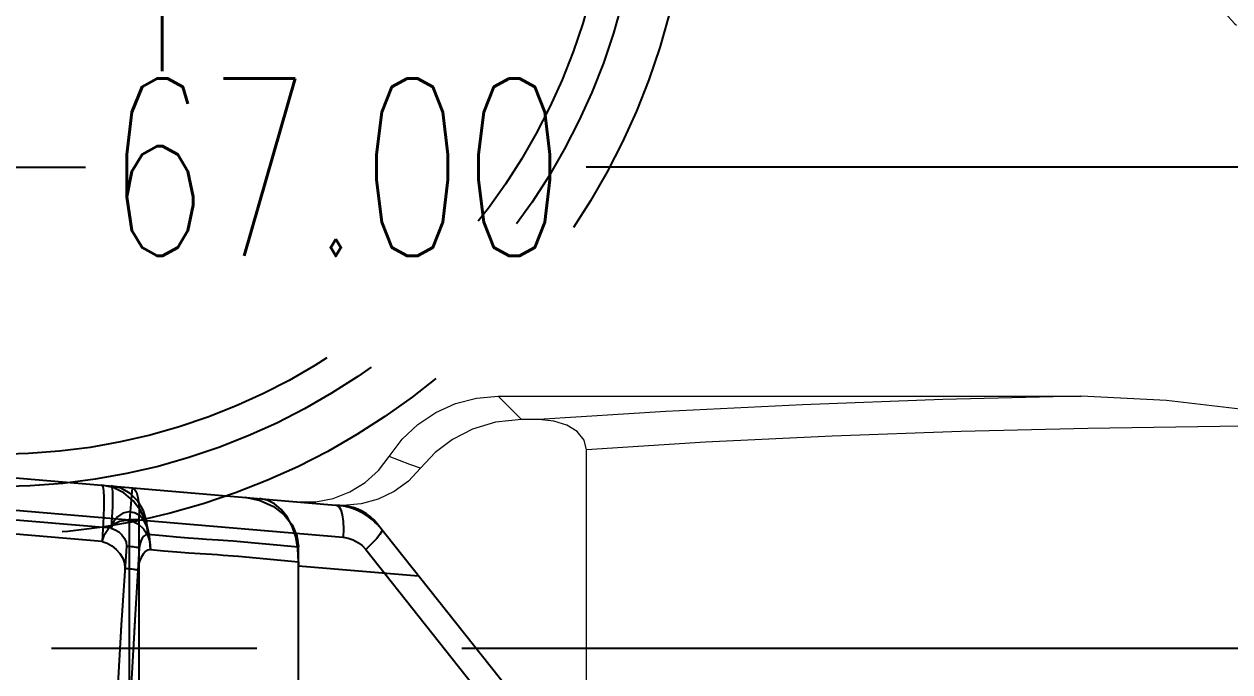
# Model space of a CAD drawing. Header units: inches. Extents: x 179987 to 181505, y -56815 to -55741.
# Drawn here: x 180736.46 to 180773.8, y -56025.94 to -56005.87 of the extents above; entities that cross this region are included whole.
import ezdxf

# ---------------------------------------------------------------- set-up
doc = ezdxf.new("R2010")
doc.units = ezdxf.units.IN
doc.header["$LTSCALE"] = 2
doc.header["$MEASUREMENT"] = 0
doc.header["$PDMODE"] = 3
doc.header["$PDSIZE"] = 0.3125
doc.linetypes.add('CENTER', pattern=[50.8, 31.75, -6.35, 6.35, -6.35])
doc.linetypes.add('HIDDEN', pattern=[9.525, 6.35, -3.175])
doc.layers.get('0').update_dxf_attribs({"linetype": 'CONTINUOUS'})
doc.layers.get('Defpoints').update_dxf_attribs({"linetype": 'CONTINUOUS'})
for name, color, linetype in [('DEFAULT_2', 8, 'HIDDEN'), ('SILDE', 6, 'CONTINUOUS'), ('SP', 3, 'CONTINUOUS')]:
    doc.layers.add(name, color=color, linetype=linetype)
for name, color, linetype, lineweight in [('dim', 3, 'CONTINUOUS', 15), ('WR', 122, 'HIDDEN', 18), ('枕位', 75, 'CONTINUOUS', 15)]:
    doc.layers.add(name, color=color, linetype=linetype, lineweight=lineweight)
doc.styles.get("Standard").update_dxf_attribs({"font": 'txt.shx', "width": 0.67})
doc.dimstyles.new('2.00', dxfattribs={"dimtxt": 5.5, "dimasz": 4, "dimexe": 0.666, "dimexo": 0.626, "dimgap": 1, "dimtad": 0, "dimzin": 0, "dimdsep": 46, "dimtxsty": 'Standard', "dimcen": 0.09, "dimclrd": 3, "dimclre": 3, "dimclrt": 7, "dimazin": 0, "dimtfac": 1, "dimtofl": 0, "dimtmove": 0, "dimatfit": 0, "dimfxl": 0, "dimtolj": 1, "dimtzin": 0, "dimarcsym": 0})

# ---------------------------------------------------------------- blocks, each defined once
blk = doc.blocks.new('20151030.171830')
at = {"color": 8, "linetype": 'HIDDEN'}
blk.add_circle((0, 0), 21.5, dxfattribs=at)
at = {"layer": 'SP', "linetype": 'HIDDEN'}
for radius in [20, 19]:
    blk.add_circle((0, 0), radius, dxfattribs=at)
at = {"layer": 'SP'}
blk.add_text('P', height=4.582, dxfattribs=at).set_placement((4.334, -7.124))
blk = doc.blocks.new('20140913.083227')
at = {"layer": 'WR', "linetype": 'CENTER', "ltscale": 0.2}
for p, q in [((0, 11), (0, -11)), ((-11, 0), (11, 0))]:
    blk.add_line(p, q, dxfattribs=at)
at = {"layer": 'WR', "linetype": 'HIDDEN', "ltscale": 0.5}
for radius in [8, 5.5, 4]:
    blk.add_circle((0, 0), radius, dxfattribs=at)
blk = doc.blocks.new('*D40398')
at = {"layer": 'Defpoints', "color": 0}
for p in [(180712.61, -56009.441), (180712.61, -56010.303), (180779.61, -56011.2)]:
    blk.add_point(p, dxfattribs=at)
at = {"layer": 'dim', "color": 3, "linetype": 'ByBlock', "lineweight": -2}
for p, q in [((180779.61, -56010.574), (180779.61, -56009.637)), ((180712.61, -56010.067), (180712.61, -56010.969)), ((180716.61, -56010.303), (180738.354, -56010.303)), ((180775.61, -56010.303), (180753.865, -56010.303))]:
    blk.add_line(p, q, dxfattribs=at)
at = {"layer": 'dim', "color": 3, "linetype": 'ByBlock'}
for points in [[(180716.61, -56009.636), (180716.61, -56010.97), (180712.61, -56010.303)], [(180775.61, -56010.97), (180775.61, -56009.636), (180779.61, -56010.303)]]:
    blk.add_solid(points, dxfattribs=at)
at = {"layer": 'dim', "color": 7, "linetype": 'ByBlock', "insert": (180746.11, -56010.303), "char_height": 5.5, "attachment_point": 5}
blk.add_mtext('\\A1;67.00', dxfattribs=at)

msp = doc.modelspace()

# ---------------------------------------------------------------- linework, layer by layer
at = {"linetype": 'CENTER', "ltscale": 0.5}
msp.add_line((180597.61, -56025.2), (180997.61, -56025.2), dxfattribs=at)
at = {"layer": 'DEFAULT_2', "color": 8, "linetype": 'HIDDEN'}
for p, q in [((180743.299, -56020.529), (180743.764, -56020.623)), ((180739.154, -56021.489), (180730.066, -56020.716)), ((180738.872, -56021.903), (180730.066, -56021.154)), ((180740.291, -56021.671), (180740.757, -56021.715)), ((180740.757, -56021.715), (180741.18, -56021.752)), ((180741.18, -56021.752), (180741.551, -56021.781)), ((180741.551, -56021.781), (180741.862, -56021.804)), ((180741.862, -56021.804), (180742.11, -56021.821)), ((180742.11, -56021.821), (180742.465, -56021.844)), ((180742.465, -56021.844), (180742.621, -56021.855)), ((180742.621, -56021.855), (180742.77, -56021.867)), ((180739.627, -56022.046), (180739.456, -56024.641)), ((180740.023, -56022.102), (180739.865, -56024.681)), ((180744.951, -56027.499), (180744.951, -56022.059)), ((180744.951, -56022.648), (180748.676, -56022.964)), ((180739.477, -56024.312), (180739.349, -56026.491)), ((180739.884, -56024.353), (180739.767, -56026.517))]:
    msp.add_line(p, q, dxfattribs=at)
for points in [[(180740.373, -56022.145), (180740.345, -56021.721), (180740.242, -56021.315), (180740.069, -56020.948), (180739.833, -56020.635), (180739.545, -56020.392), (180739.218, -56020.228), (180738.867, -56020.153)], [(180738.867, -56020.153), (180738.895, -56020.197), (180738.915, -56020.324), (180738.925, -56020.529), (180738.926, -56020.801), (180738.917, -56021.131), (180738.899, -56021.503), (180738.872, -56021.903)], [(180739.15, -56020.177), (180739.174, -56020.222), (180739.189, -56020.35), (180739.195, -56020.555), (180739.19, -56020.824), (180739.176, -56021.141), (180739.154, -56021.489)], [(180739.739, -56020.411), (180739.458, -56020.25), (180739.15, -56020.177)], [(180740.291, -56021.671), (180740.26, -56021.301), (180740.153, -56020.953), (180739.976, -56020.65), (180739.739, -56020.411)], [(180744.953, -56022.523), (180744.937, -56022.125), (180744.87, -56021.754), (180744.756, -56021.421), (180744.603, -56021.135), (180744.418, -56020.904), (180744.209, -56020.731), (180743.983, -56020.618), (180743.748, -56020.568)], [(180743.764, -56020.623), (180744.179, -56020.81), (180744.513, -56021.068), (180744.757, -56021.377), (180744.904, -56021.719), (180744.951, -56022.059)], [(180738.872, -56021.903), (180738.946, -56021.685), (180739.066, -56021.499), (180739.224, -56021.356), (180739.409, -56021.265), (180739.61, -56021.237), (180739.809, -56021.268), (180739.996, -56021.359), (180740.154, -56021.506), (180740.275, -56021.695), (180740.349, -56021.913), (180740.373, -56022.145)], [(180740.291, -56021.671), (180740.263, -56021.456), (180740.179, -56021.262), (180740.048, -56021.106), (180739.879, -56021.009), (180739.695, -56020.981), (180739.511, -56021.021), (180739.351, -56021.129), (180739.226, -56021.29), (180739.154, -56021.489)], [(180739.154, -56021.489), (180739.274, -56021.532), (180739.388, -56021.602), (180739.488, -56021.695), (180739.566, -56021.804), (180739.615, -56021.923), (180739.627, -56022.046)], [(180738.872, -56021.903), (180739.026, -56021.954), (180739.174, -56022.037), (180739.309, -56022.146), (180739.425, -56022.274), (180739.514, -56022.418), (180739.568, -56022.57), (180739.58, -56022.726)], [(180740.291, -56021.671), (180740.229, -56021.687), (180740.169, -56021.732), (180740.115, -56021.8), (180740.071, -56021.888), (180740.039, -56021.991), (180740.023, -56022.102)], [(180742.77, -56021.867), (180742.929, -56021.881), (180744.951, -56022.059)], [(180740.023, -56022.102), (180739.994, -56022.095), (180739.961, -56022.087), (180739.923, -56022.08), (180739.88, -56022.073), (180739.835, -56022.067), (180739.786, -56022.061), (180739.735, -56022.055), (180739.682, -56022.05), (180739.627, -56022.046)], [(180740.373, -56022.145), (180740.293, -56022.162), (180740.216, -56022.211), (180740.145, -56022.289), (180740.083, -56022.39), (180740.033, -56022.509), (180739.997, -56022.641), (180739.979, -56022.783)], [(180740.373, -56022.145), (180740.78, -56022.184), (180741.182, -56022.219), (180741.563, -56022.249), (180741.909, -56022.273), (180742.447, -56022.305)], [(180742.447, -56022.305), (180742.626, -56022.317), (180742.78, -56022.329), (180742.932, -56022.342), (180743.101, -56022.357), (180744.953, -56022.523)], [(180739.58, -56022.726), (180739.625, -56022.73), (180739.669, -56022.734), (180739.713, -56022.738), (180739.754, -56022.743), (180739.794, -56022.748), (180739.832, -56022.753), (180739.867, -56022.759), (180739.9, -56022.764), (180739.93, -56022.77), (180739.956, -56022.776), (180739.979, -56022.783)], [(180744.953, -56022.523), (180744.951, -56022.564), (180744.951, -56022.606), (180744.951, -56022.648)]]:
    msp.add_lwpolyline(points, dxfattribs=at)
at = {"layer": 'SILDE', "linetype": 'ByBlock'}
for p, q in [((180712.61, -56017.92), (180746.347, -56020.789)), ((180712.61, -56018.924), (180739.722, -56021.229)), ((180739.807, -56020.233), (180739.722, -56021.229)), ((180739.722, -56048.89), (180739.722, -56021.229)), ((180740.011, -56021.229), (180739.722, -56021.229)), ((180740.011, -56021.229), (180740.011, -56048.345)), ((180740.011, -56021.229), (180746.336, -56021.767)), ((180755.311, -56031.324), (180747.395, -56021.351)), ((180747.035, -56022.141), (180753.984, -56030.897))]:
    msp.add_line(p, q, dxfattribs=at)
for points in [[(180739.807, -56020.233), (180739.877, -56020.272), (180739.937, -56020.374), (180739.983, -56020.533), (180740.012, -56020.738), (180740.021, -56020.975), (180740.011, -56021.229)], [(180746.132, -56020.77), (180746.203, -56020.809), (180746.263, -56020.912), (180746.309, -56021.071), (180746.337, -56021.275), (180746.347, -56021.513), (180746.336, -56021.767)], [(180747.529, -56021.52), (180747.532, -56021.58), (180747.478, -56021.681), (180747.371, -56021.815), (180747.22, -56021.972), (180747.035, -56022.141)], [(180746.336, -56021.767), (180746.497, -56021.794), (180746.652, -56021.847), (180746.795, -56021.924), (180746.924, -56022.023), (180747.035, -56022.141)]]:
    msp.add_lwpolyline(points, dxfattribs=at)
for centre, radius in [((180745.963, -56022.763), 2), ((180746.22, -56022.283), 1.5)]:
    msp.add_arc(centre, radius, 38.44, 85.14, dxfattribs=at)
at = {"layer": '枕位', "linetype": 'ByBlock'}
for p, q in [((180751.861, -56018.121), (180751.14, -56017.4)), ((180751.14, -56017.4), (180769.189, -56017.4)), ((180752.4, -56018.121), (180751.861, -56018.121)), ((180753.876, -56029.516), (180753.876, -56019.056))]:
    msp.add_line(p, q, dxfattribs=at)
for points in [[(180747.763, -56019.265), (180748.164, -56018.73), (180748.65, -56018.27), (180749.206, -56017.898), (180749.818, -56017.624), (180750.468, -56017.456), (180751.14, -56017.4)], [(180769.186, -56017.4), (180764.914, -56017.504), (180760.566, -56017.66), (180756.331, -56017.868), (180752.4, -56018.121)], [(180777.61, -56018.316), (180774.643, -56017.861), (180771.834, -56017.531), (180769.189, -56017.4)], [(180751.861, -56018.121), (180751.054, -56018.203), (180750.341, -56018.42), (180749.722, -56018.741), (180749.19, -56019.145), (180748.735, -56019.63)], [(180753.876, -56019.056), (180753.802, -56018.758), (180753.585, -56018.494), (180753.262, -56018.294), (180752.861, -56018.167), (180752.398, -56018.121)], [(180769.398, -56018.396), (180765.48, -56018.493), (180761.481, -56018.636), (180757.557, -56018.825), (180753.876, -56019.056)], [(180777.61, -56018.316), (180773.485, -56018.336), (180769.398, -56018.396)], [(180746.031, -56020.563), (180746.547, -56020.364), (180747.019, -56020.073), (180747.431, -56019.7), (180747.763, -56019.265)], [(180748.735, -56019.63), (180748.405, -56019.508), (180748.081, -56019.386), (180747.763, -56019.265)], [(180748.735, -56019.63), (180748.36, -56020.025), (180747.913, -56020.349), (180747.419, -56020.586), (180746.891, -56020.73), (180746.334, -56020.783)], [(180744.936, -56020.669), (180745.487, -56020.666), (180746.031, -56020.563)]]:
    msp.add_lwpolyline(points, dxfattribs=at)

# ---------------------------------------------------------------- block references
at = {"layer": 'SP', "linetype": 'ByBlock', "ltscale": 0.3}
msp.add_blockref('20151030.171830', (180735.61, -56000.2), dxfattribs=at)
at = {"layer": 'WR', "linetype": 'ByBlock', "xscale": -1, "rotation": -90}
msp.add_blockref('20140913.083227', (180779.61, -56000.2), dxfattribs=at)

# ---------------------------------------------------------------- dimensions: what is measured, and where the dimension line sits
at = {"layer": 'dim', "linetype": 'ByBlock'}
dim = msp.add_linear_dim(base=(180712.61, -56010.303), p1=(180779.61, -56011.2), p2=(180712.61, -56009.441), dimstyle='2.00', dxfattribs=at)
dim.commit()
dim.dimension.update_dxf_attribs({"geometry": '*D40398', "text_midpoint": (180746.11, -56010.303)})

doc.saveas('drawing.dxf')
